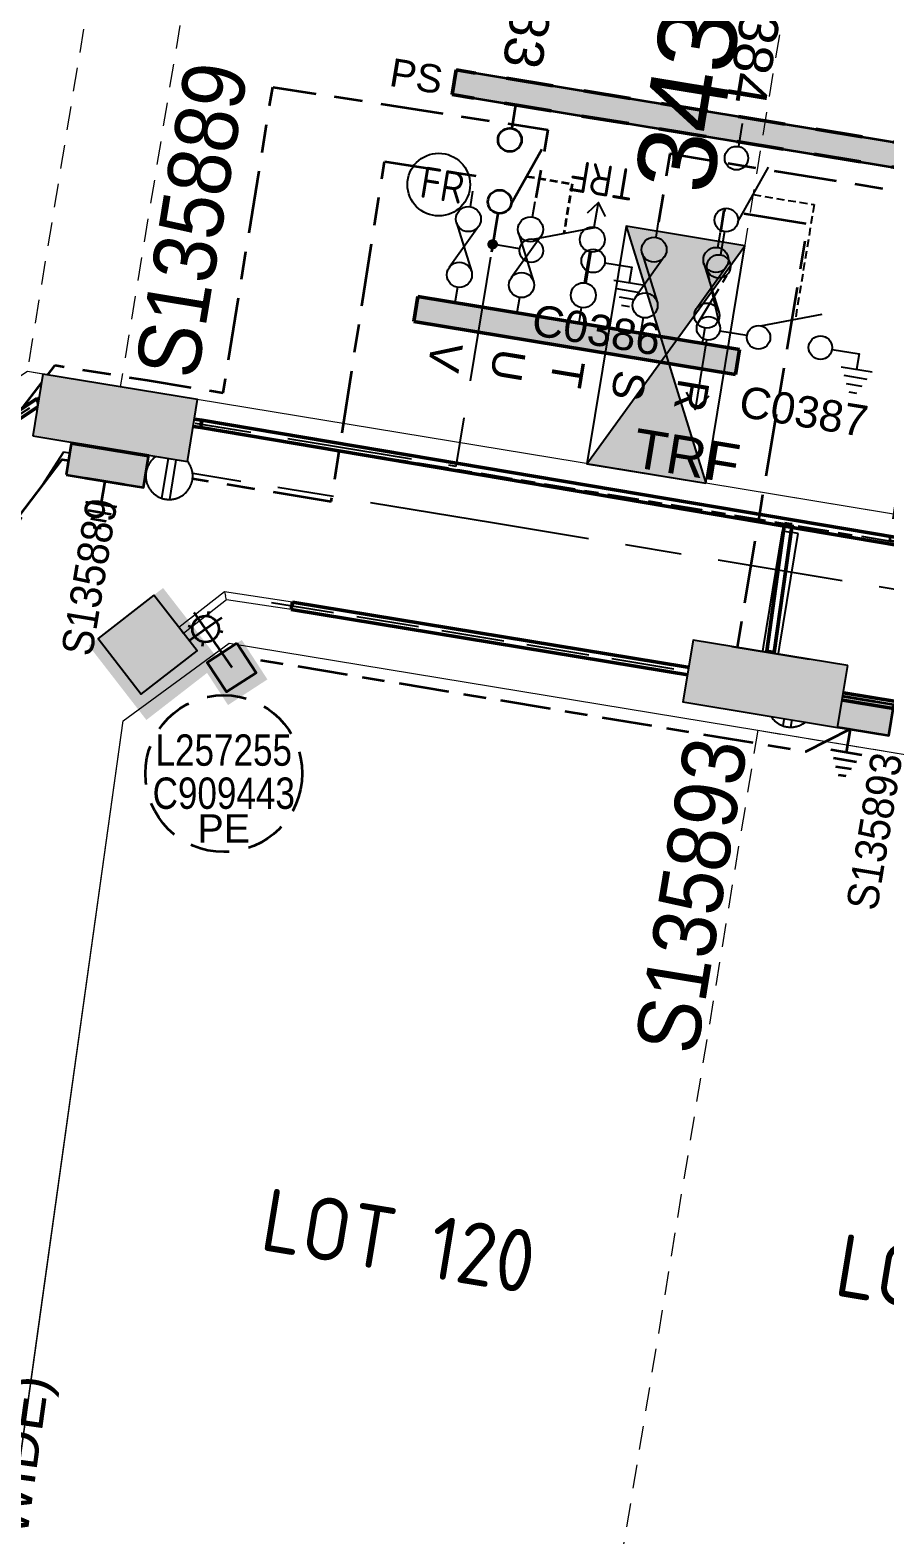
# Model space of a CAD drawing. Header units: metres. Extents: x 301573 to 308964, y 6278036 to 6284182.
# Drawn here: x 302810.9 to 302865.4, y 6282935.4 to 6283031.4 of the extents above; entities that cross this region are included whole.
import ezdxf
from ezdxf.enums import TextEntityAlignment as Align

# ---------------------------------------------------------------- set-up
doc = ezdxf.new("R2010")
doc.units = ezdxf.units.M
for name, pattern in [('Cable Exist UG', [8.2, 4, -1.2, 1.8, -1.2]), ('CENTERX2', [4, 2.5, -0.5, 0.5, -0.5]), ('Dash', [5, 3, -2]), ('DASHED', [0.75, 0.5, -0.25]), ('DOT', [6.35, 0, -6.35]), ('IE Trench LV', [5.5, 4, -1.5])]:
    doc.linetypes.add(name, pattern=pattern)
doc.layers.get('0').update_dxf_attribs({"color": 6})
for name, color, linetype, lineweight in [('_User Miscellaneous1', 11, 'Continuous', 13), ('_User_HV_Exist', 1, 'Continuous', 35), ('_User_LV_Exist', 5, 'Continuous', 35), ('_User_SL_Exist', 4, 'Continuous', 35), ('Cadastre Developer_SP_NEW', 70, 'Continuous', 15), ('Cadastre Roads_SP_NEW', 42, 'Continuous', 15)]:
    doc.layers.add(name, color=color, linetype=linetype, lineweight=lineweight)
doc.layers.add('_User Miscellaneous2', color=31, linetype='Continuous', lineweight=13, transparency=0.3)
for name, color, linetype in [('Duct_SP_NEW', 2, 'Continuous'), ('Equip_HV_NEW', 2, 'Continuous'), ('Equip_LV_NEW', 2, 'Continuous'), ('Equip_SP_SL_EXT', 7, 'Continuous'), ('Mains_HV_New_U72', 2, 'Cable x'), ('Sub_LV_EXT', 7, 'Continuous'), ('Sub_SP_EXT', 7, 'Continuous'), ('SupportsUG_SP_LV_EXT', 7, 'Continuous'), ('SupportsUG_SP_LV_NEW', 2, 'Continuous'), ('SupportsUG_SP_LV_SL_NEW', 2, 'Continuous'), ('Trench_SP_NEW', 2, 'Continuous'), ('UG_Details_SP_MISC', 7, 'Continuous')]:
    doc.layers.add(name, color=color, linetype=linetype)
doc.layers.get('0').freeze()
doc.styles.add('ARIAL', font='arial.ttf', dxfattribs={"height": 2})
doc.styles.add('DevPlan', font='isocp.shx', dxfattribs={"height": 2})
doc.styles.add('iecARIAL', font='arial.ttf', dxfattribs={"height": 2})
doc.styles.add('iecISOCP', font='isocp.shx')
doc.styles.add('ieISOCP', font='arial.ttf', dxfattribs={"height": 1.5})
doc.styles.add('IESYMBOL1', font='isocp.shx')
doc.styles.add('SL_LABEL', font='arial.ttf', dxfattribs={"height": 2})
doc.styles.get("Standard").update_dxf_attribs({"font": 'arial.ttf'})
doc.styles.add('SWG_LABEL', font='arial.ttf')
doc.styles.add('SWITCH_LABEL', font='arial.ttf', dxfattribs={"height": 2})
doc.linetypes.add('Cable New UG', pattern='A,7,-0.25,["x",Standard,S=2,R=0,X=0.2,Y=-0.8],-2.1', length=9.35)
doc.linetypes.add('Cable x', pattern='A,5,-0.25,["x",Standard,S=2,R=0,X=0,Y=-0.8],-1.5', length=6.75)

# ---------------------------------------------------------------- blocks, each defined once
blk = doc.blocks.new('*U329')
for p, q in [((-1.6, 0), (-1.6, 51.525)), ((-1.6, 51.525), (-0.8, 51.525)), ((0, 51.525), (-0.8, 51.525)), ((0, 0), (0, 51.525)), ((-1.6, 0), (-0.8, 0)), ((0, 0), (-0.8, 0))]:
    blk.add_line(p, q)
at = {"style": 'ARIAL'}
blk.add_attdef('SWG_TYPE', text='', height=1.8, rotation=90, dxfattribs=at).set_placement((-0.8, 52.27), align=Align.MIDDLE_LEFT)
blk.add_attdef('SUB_TYPE', text='', height=1.8, rotation=90, dxfattribs=at).set_placement((-0.8, -0.757), align=Align.MIDDLE_RIGHT)
blk = doc.blocks.new('SWG_SIE_TRF_NOES_NEW')
at = {"linetype": 'Continuous'}
blk.add_line((6.25, 0.75), (2.491, 2.118), dxfattribs=at)
at = {"linetype": 'CENTERX2'}
for p, q in [((0, 0), (1.5, 0)), ((7, 0), (8.5, 0))]:
    blk.add_line(p, q, dxfattribs=at)
blk.add_line((14, 0), (18.5, 0))
at = {"linetype": 'DASHED'}
blk.add_lwpolyline([(4.371, 1.434), (4.371, 5.371), (11.75, 5.371)], dxfattribs=at)
blk.add_lwpolyline([(17.5, -0.75), (18.5, 0), (17.5, 0.75)])
for centre in [(2.25, 0), (6.25, 0)]:
    blk.add_circle(centre, 0.75)
at = {"flags": 1}
blk.add_attdef('Z', (0, 0), '', height=0.2, dxfattribs=at)
at = {"style": 'SWITCH_LABEL', "flags": 9}
blk.add_attdef('STREET_CODE', text='', height=0.2, dxfattribs=at).set_placement((0, -0.2), align=Align.MIDDLE_LEFT)
at = {"flags": 9}
for tag, p in [('ORIENTATION', (0, -0.4)), ('SUBURB', (0, -1)), ('USAGE', (0, -0.8)), ('PARENT', (0, -0.6)), ('STREETNAME', (0, -1.2)), ('LOCATION', (0, -1.4)), ('NOTES', (0, -1.6))]:
    blk.add_attdef(tag, text='', height=0.2, dxfattribs=at).set_placement(p, align=Align.MIDDLE_LEFT)
blk = doc.blocks.new('SWG_FUSE_NEW')
at = {"linetype": 'CENTERX2'}
for p, q in [((1.031, 0.695), (4.469, -0.695)), ((1.031, -0.695), (4.469, 0.695))]:
    blk.add_line(p, q, dxfattribs=at)
for centre in [(0.75, 0), (4.75, 0)]:
    blk.add_circle(centre, 0.75)
blk = doc.blocks.new('SWG_SIE_TRF_NEW')
at = {"linetype": 'CENTERX2'}
blk.add_blockref('SWG_SIE_TRF_NOES_NEW', (0, 0), dxfattribs=at)
at = {"linetype": 'CENTERX2', "rotation": 180}
blk.add_blockref('SWG_FUSE_NEW', (14, 0), dxfattribs=at)
blk.add_text('TRF', height=2.5, rotation=89.98256).set_placement((21.515, -0.055), align=Align.MIDDLE_CENTER)
blk = doc.blocks.new('SWG_SIE_SU_NEW')
at = {"linetype": 'CENTERX2'}
h = blk.add_hatch(color=256, dxfattribs=at)
h.dxf.hatch_style = 1
edge = h.paths.add_edge_path()
edge.add_arc((9, 0), 0.25, 0, 360)
at = {"linetype": 'Continuous'}
blk.add_line((6.25, 0.75), (2.491, 2.118), dxfattribs=at)
at = {"linetype": 'CENTERX2'}
for p, q in [((0, 0), (1.5, 0)), ((7, 0), (10, 0))]:
    blk.add_line(p, q, dxfattribs=at)
at = {"linetype": 'DASHED'}
blk.add_lwpolyline([(4.371, 1.434), (4.371, 4.371), (7.566, 4.371)], dxfattribs=at)
for centre in [(2.25, 0), (6.25, 0)]:
    blk.add_circle(centre, 0.75)
at = {"linetype": 'CENTERX2'}
blk.add_circle((9, 0), 0.25, dxfattribs=at)
at = {"flags": 8}
blk.add_attdef('ASSET_NUM', text='', height=2, rotation=180, dxfattribs=at).set_placement((-3, 0.012), align=Align.MIDDLE_LEFT)
at = {"flags": 1}
blk.add_attdef('Z', (0, 0), '', height=0.2, dxfattribs=at)
at = {"style": 'SWITCH_LABEL', "flags": 9}
blk.add_attdef('STREET_CODE', text='', height=0.2, dxfattribs=at).set_placement((0, 0), align=Align.MIDDLE_LEFT)
at = {"flags": 9}
for tag, p in [('ORIENTATION', (0, -0.2)), ('SUBURB', (0, -0.8)), ('STREETNAME', (0, -1)), ('USAGE', (0, -0.6)), ('PARENT', (0, -0.4)), ('OPERATED_BY', (-0.014, -1.808)), ('OWNED_BY', (-0.008, -1.586)), ('MAINTAINED_BY', (-0.016, -2.015)), ('LOCATION', (0, -1.2)), ('NOTES', (0, -1.4))]:
    blk.add_attdef(tag, text='', height=0.2, dxfattribs=at).set_placement(p, align=Align.MIDDLE_LEFT)
blk = doc.blocks.new('SWG_SIE_ES_NEW')
for p, q in [((2.5, 0.75), (6.259, 2.118)), ((8, -1), (10, -1)), ((8.25, -1.5), (9.75, -1.5)), ((8.5, -2), (9.5, -2)), ((8.75, -2.5), (9.25, -2.5))]:
    blk.add_line(p, q)
blk.add_lwpolyline([(1.75, 0), (0, 0)])
at = {"flags": 128}
blk.add_lwpolyline([(7.25, 0), (9, 0), (9, -1)], dxfattribs=at)
for centre in [(2.5, 0), (6.5, 0)]:
    blk.add_circle(centre, 0.75)
at = {"flags": 1}
blk.add_attdef('Z', (0.121, -0.013), '', height=0.2, dxfattribs=at)
at = {"style": 'SWITCH_LABEL', "flags": 9}
blk.add_attdef('STREET_CODE', text='', height=0.2, dxfattribs=at).set_placement((0.121, -0.213), align=Align.MIDDLE_LEFT)
at = {"flags": 9}
for tag, p in [('SUBURB', (0.121, -1.013)), ('ORIENTATION', (0.121, -0.413)), ('USAGE', (0.121, -0.813)), ('PARENT', (0.121, -0.613)), ('OWNED_BY', (0.11, -1.824)), ('STREETNAME', (0.121, -1.213)), ('LOCATION', (0.121, -1.413)), ('NOTES', (0.121, -1.613)), ('OPERATED_BY', (0.103, -2.047)), ('MAINTAINED_BY', (0.102, -2.253))]:
    blk.add_attdef(tag, text='', height=0.2, dxfattribs=at).set_placement(p, align=Align.MIDDLE_LEFT)
at = {"style": 'ARIAL', "width": 0.9, "flags": 8}
blk.add_attdef('ASSET_NUM', text='', height=2, dxfattribs=at).set_placement((5.75, -4), align=Align.MIDDLE_CENTER)
blk = doc.blocks.new('FAULT_INDIC_SE')
blk.add_circle((0, 0), 2)
at = {"insert": (-1.152, 1.002), "char_height": 2, "width": 2.70423, "attachment_point": 1, "style": 'iecISOCP'}
blk.add_mtext('FR', dxfattribs=at)
blk = doc.blocks.new('TX_LINK_NEW')
h = blk.add_hatch(color=256)
edge = h.paths.add_edge_path()
edge.add_line((2.598, 0.05), (4.601, 0.05))
edge.add_arc((5.4, 0.011), 0.8, 177.23529, 184.40267)
edge.add_line((4.602, -0.05), (2.598, -0.05))
edge.add_arc((1.8, 0), 0.8, 356.41668, 363.58332)
blk.add_line((7.2, 0.013), (7.798, 0.013))
for points in [[(1, 0), (0, 0)], [(2.598, 0.05), (4.601, 0.05)], [(6.2, 0.013), (7.2, 0.013)], [(6.998, -0.587), (7.798, 0.013), (6.998, 0.613)], [(2.598, -0.05), (4.602, -0.05)]]:
    blk.add_lwpolyline(points)
for centre in [(1.8, 0), (5.4, 0.011)]:
    blk.add_circle(centre, 0.8)
for centre, start, end in [((1.8, 0), 356.41668, 3.58332), ((5.4, 0.011), 177.23529, 184.40267)]:
    blk.add_arc(centre, 0.8, start, end)
at = {"style": 'IESYMBOL1'}
blk.add_text('TRF', height=2, rotation=90, dxfattribs=at).set_placement((9.238, 0.013), align=Align.MIDDLE_CENTER)
at = {"flags": 1}
blk.add_attdef('Z', (0, 0), '', height=0.2, dxfattribs=at)
at = {"layer": 'Sub_LV_EXT', "flags": 1}
for tag, p in [('USAGE', (2.14, -1.142)), ('ORIENTATION', (2.14, -1.527)), ('NOTES', (2.14, -3.066))]:
    blk.add_attdef(tag, p, '', height=0.2, dxfattribs=at)
blk = doc.blocks.new('LV_UG_DFUSE_CLOSED_NEW')
for points in [[(1, 0), (0, 0)], [(5.04, 0.726), (2.156, -0.717)], [(5.049, -0.707), (2.156, 0.717)], [(6.2, 0.013), (7.2, 0.013)]]:
    blk.add_lwpolyline(points)
for centre in [(1.8, 0), (5.4, 0.011)]:
    blk.add_circle(centre, 0.8)
for tag, flags, p in [('ACTUAL_STATUS', 9, (1.5, 0)), ('OPERATED_BY', 9, (1.5, -0.6)), ('OWNED_BY', 9, (1.5, -1)), ('CONSTRUCTED_VOLTAGE', 9, (1.5, -0.2)), ('NO_PHASES', 9, (1.5, -0.4)), ('MAINTAINED_BY', 9, (1.5, -0.8)), ('OPERATING_VOLTAGE', 9, (1.5, -1.2)), ('ORIENTATION', 9, (1.5, -1.4)), ('STATE', 9, (1.5, -1.6)), ('SWITCH_TYPE', 9, (1.5, -1.8)), ('USAGE', 9, (1.5, -2)), ('Z', 1, (1.5, -2.4)), ('NOTES', 9, (1.5, -2.2))]:
    blk.add_attdef(tag, text='', height=0.2, dxfattribs=dict(flags=flags)).set_placement(p, align=Align.MIDDLE_LEFT)
blk = doc.blocks.new('LV_UG_LINKS_CLOSED_NEW')
at = {"layer": 'Equip_LV_NEW'}
for tag, flags, p in [('OPERATING_VOLTAGE', 9, (3, -2.6)), ('ORIENTATION', 9, (3, -2.8)), ('CONSTRUCTED_VOLTAGE', 9, (3, -2.2)), ('NO_PHASES', 9, (3, -2.4)), ('STATE', 9, (3, -3)), ('SWITCH_TYPE', 9, (3, -3.2)), ('OWNED_BY', 9, (3, -3.8)), ('USAGE', 9, (3, -3.4)), ('NOTES', 9, (3, -3.6)), ('TYPE', 9, (3, -4.6)), ('Z', 1, (3, -4.8)), ('OPERATED_BY', 9, (3, -4)), ('MAINTAINED_BY', 9, (3, -4.2)), ('NUMBER_OF_PHASES', 9, (3, -4.4))]:
    blk.add_attdef(tag, text='', height=0.2, dxfattribs=dict(at, flags=flags)).set_placement(p, align=Align.MIDDLE_LEFT)
blk.add_wipeout([(4, 1.5), (3.963, 1.5), (3.926, 1.498), (3.89, 1.496), (3.853, 1.493), (3.816, 1.489), (3.78, 1.484), (3.744, 1.478), (3.707, 1.471), (3.671, 1.464), (3.636, 1.455), (3.6, 1.446), (3.565, 1.435), (3.529, 1.424), (3.495, 1.412), (3.46, 1.399), (3.426, 1.386), (3.392, 1.371), (3.359, 1.356), (3.326, 1.34), (3.293, 1.323), (3.261, 1.305), (3.229, 1.287), (3.198, 1.267), (3.167, 1.247), (3.136, 1.226), (3.106, 1.205), (3.077, 1.183), (3.048, 1.16), (3.02, 1.136), (2.993, 1.111), (2.966, 1.086), (2.939, 1.061), (2.914, 1.034), (2.889, 1.007), (2.864, 0.98), (2.84, 0.952), (2.817, 0.923), (2.795, 0.894), (2.774, 0.864), (2.753, 0.833), (2.733, 0.802), (2.713, 0.771), (2.695, 0.739), (2.677, 0.707), (2.66, 0.674), (2.644, 0.641), (2.629, 0.608), (2.614, 0.574), (2.601, 0.54), (2.588, 0.505), (2.576, 0.471), (2.565, 0.435), (2.554, 0.4), (2.545, 0.364), (2.536, 0.329), (2.529, 0.293), (2.522, 0.256), (2.516, 0.22), (2.511, 0.184), (2.507, 0.147), (2.504, 0.11), (2.502, 0.074), (2.5, 0.037), (2.5, 0), (2.5, -0.037), (2.502, -0.074), (2.504, -0.11), (2.507, -0.147), (2.511, -0.184), (2.516, -0.22), (2.522, -0.256), (2.529, -0.293), (2.536, -0.329), (2.545, -0.364), (2.554, -0.4), (2.565, -0.435), (2.576, -0.471), (2.588, -0.505), (2.601, -0.54), (2.614, -0.574), (2.629, -0.608), (2.644, -0.641), (2.66, -0.674), (2.677, -0.707), (2.695, -0.739), (2.713, -0.771), (2.733, -0.802), (2.753, -0.833), (2.774, -0.864), (2.795, -0.894), (2.817, -0.923), (2.84, -0.952), (2.864, -0.98), (2.889, -1.007), (2.914, -1.034), (2.939, -1.061), (2.966, -1.086), (2.993, -1.111), (3.02, -1.136), (3.048, -1.16), (3.077, -1.183), (3.106, -1.205), (3.136, -1.226), (3.167, -1.247), (3.198, -1.267), (3.229, -1.287), (3.261, -1.305), (3.293, -1.323), (3.326, -1.34), (3.359, -1.356), (3.392, -1.371), (3.426, -1.386), (3.46, -1.399), (3.495, -1.412), (3.529, -1.424), (3.565, -1.435), (3.6, -1.446), (3.636, -1.455), (3.671, -1.464), (3.707, -1.471), (3.744, -1.478), (3.78, -1.484), (3.816, -1.489), (3.853, -1.493), (3.89, -1.496), (3.926, -1.498), (3.963, -1.5), (4, -1.5), (4.037, -1.5), (4.074, -1.498), (4.11, -1.496), (4.147, -1.493), (4.184, -1.489), (4.22, -1.484), (4.256, -1.478), (4.293, -1.471), (4.329, -1.464), (4.364, -1.455), (4.4, -1.446), (4.435, -1.435), (4.471, -1.424), (4.505, -1.412), (4.54, -1.399), (4.574, -1.386), (4.608, -1.371), (4.641, -1.356), (4.674, -1.34), (4.707, -1.323), (4.739, -1.305), (4.771, -1.287), (4.802, -1.267), (4.833, -1.247), (4.864, -1.226), (4.894, -1.205), (4.923, -1.183), (4.952, -1.16), (4.98, -1.136), (5.007, -1.111), (5.034, -1.086), (5.061, -1.061), (5.086, -1.034), (5.111, -1.007), (5.136, -0.98), (5.16, -0.952), (5.183, -0.923), (5.205, -0.894), (5.226, -0.864), (5.247, -0.833), (5.267, -0.802), (5.287, -0.771), (5.305, -0.739), (5.323, -0.707), (5.34, -0.674), (5.356, -0.641), (5.371, -0.608), (5.386, -0.574), (5.399, -0.54), (5.412, -0.505), (5.424, -0.471), (5.435, -0.435), (5.446, -0.4), (5.455, -0.364), (5.464, -0.329), (5.471, -0.293), (5.478, -0.256), (5.484, -0.22), (5.489, -0.184), (5.493, -0.147), (5.496, -0.11), (5.498, -0.074), (5.5, -0.037), (5.5, 0), (5.5, 0.037), (5.498, 0.074), (5.496, 0.11), (5.493, 0.147), (5.489, 0.184), (5.484, 0.22), (5.478, 0.256), (5.471, 0.293), (5.464, 0.329), (5.455, 0.364), (5.446, 0.4), (5.435, 0.435), (5.424, 0.471), (5.412, 0.505), (5.399, 0.54), (5.386, 0.574), (5.371, 0.608), (5.356, 0.641), (5.34, 0.674), (5.323, 0.707), (5.305, 0.739), (5.287, 0.771), (5.267, 0.802), (5.247, 0.833), (5.226, 0.864), (5.205, 0.894), (5.183, 0.923), (5.16, 0.952), (5.136, 0.98), (5.111, 1.007), (5.086, 1.034), (5.061, 1.061), (5.034, 1.086), (5.007, 1.111), (4.98, 1.136), (4.952, 1.16), (4.923, 1.183), (4.894, 1.205), (4.864, 1.226), (4.833, 1.247), (4.802, 1.267), (4.771, 1.287), (4.739, 1.305), (4.707, 1.323), (4.674, 1.34), (4.641, 1.356), (4.608, 1.371), (4.574, 1.386), (4.54, 1.399), (4.505, 1.412), (4.471, 1.424), (4.435, 1.435), (4.4, 1.446), (4.364, 1.455), (4.329, 1.464), (4.293, 1.471), (4.256, 1.478), (4.22, 1.484), (4.184, 1.489), (4.147, 1.493), (4.11, 1.496), (4.074, 1.498), (4.037, 1.5)]).dxf.layer = 'Equip_LV_NEW'
for p, q in [((3.75, 1.479), (3.75, -1.479)), ((4.25, 1.479), (4.25, -1.479))]:
    blk.add_line(p, q, dxfattribs=at)
at = {"layer": 'Equip_LV_NEW', "flags": 128}
blk.add_lwpolyline([(4, 1.5), (3.963, 1.5), (3.926, 1.498), (3.89, 1.496), (3.853, 1.493), (3.816, 1.489), (3.78, 1.484), (3.744, 1.478), (3.707, 1.471), (3.671, 1.464), (3.636, 1.455), (3.6, 1.446), (3.565, 1.435), (3.529, 1.424), (3.495, 1.412), (3.46, 1.399), (3.426, 1.386), (3.392, 1.371), (3.359, 1.356), (3.326, 1.34), (3.293, 1.323), (3.261, 1.305), (3.229, 1.287), (3.198, 1.267), (3.167, 1.247), (3.136, 1.226), (3.106, 1.205), (3.077, 1.183), (3.048, 1.16), (3.02, 1.136), (2.993, 1.111), (2.966, 1.086), (2.939, 1.061), (2.914, 1.034), (2.889, 1.007), (2.864, 0.98), (2.84, 0.952), (2.817, 0.923), (2.795, 0.894), (2.774, 0.864), (2.753, 0.833), (2.733, 0.802), (2.713, 0.771), (2.695, 0.739), (2.677, 0.707), (2.66, 0.674), (2.644, 0.641), (2.629, 0.608), (2.614, 0.574), (2.601, 0.54), (2.588, 0.505), (2.576, 0.471), (2.565, 0.435), (2.554, 0.4), (2.545, 0.364), (2.536, 0.329), (2.529, 0.293), (2.522, 0.256), (2.516, 0.22), (2.511, 0.184), (2.507, 0.147), (2.504, 0.11), (2.502, 0.074), (2.5, 0.037), (2.5, 0), (2.5, -0.037), (2.502, -0.074), (2.504, -0.11), (2.507, -0.147), (2.511, -0.184), (2.516, -0.22), (2.522, -0.256), (2.529, -0.293), (2.536, -0.329), (2.545, -0.364), (2.554, -0.4), (2.565, -0.435), (2.576, -0.471), (2.588, -0.505), (2.601, -0.54), (2.614, -0.574), (2.629, -0.608), (2.644, -0.641), (2.66, -0.674), (2.677, -0.707), (2.695, -0.739), (2.713, -0.771), (2.733, -0.802), (2.753, -0.833), (2.774, -0.864), (2.795, -0.894), (2.817, -0.923), (2.84, -0.952), (2.864, -0.98), (2.889, -1.007), (2.914, -1.034), (2.939, -1.061), (2.966, -1.086), (2.993, -1.111), (3.02, -1.136), (3.048, -1.16), (3.077, -1.183), (3.106, -1.205), (3.136, -1.226), (3.167, -1.247), (3.198, -1.267), (3.229, -1.287), (3.261, -1.305), (3.293, -1.323), (3.326, -1.34), (3.359, -1.356), (3.392, -1.371), (3.426, -1.386), (3.46, -1.399), (3.495, -1.412), (3.529, -1.424), (3.565, -1.435), (3.6, -1.446), (3.636, -1.455), (3.671, -1.464), (3.707, -1.471), (3.744, -1.478), (3.78, -1.484), (3.816, -1.489), (3.853, -1.493), (3.89, -1.496), (3.926, -1.498), (3.963, -1.5), (4, -1.5), (4.037, -1.5), (4.074, -1.498), (4.11, -1.496), (4.147, -1.493), (4.184, -1.489), (4.22, -1.484), (4.256, -1.478), (4.293, -1.471), (4.329, -1.464), (4.364, -1.455), (4.4, -1.446), (4.435, -1.435), (4.471, -1.424), (4.505, -1.412), (4.54, -1.399), (4.574, -1.386), (4.608, -1.371), (4.641, -1.356), (4.674, -1.34), (4.707, -1.323), (4.739, -1.305), (4.771, -1.287), (4.802, -1.267), (4.833, -1.247), (4.864, -1.226), (4.894, -1.205), (4.923, -1.183), (4.952, -1.16), (4.98, -1.136), (5.007, -1.111), (5.034, -1.086), (5.061, -1.061), (5.086, -1.034), (5.111, -1.007), (5.136, -0.98), (5.16, -0.952), (5.183, -0.923), (5.205, -0.894), (5.226, -0.864), (5.247, -0.833), (5.267, -0.802), (5.287, -0.771), (5.305, -0.739), (5.323, -0.707), (5.34, -0.674), (5.356, -0.641), (5.371, -0.608), (5.386, -0.574), (5.399, -0.54), (5.412, -0.505), (5.424, -0.471), (5.435, -0.435), (5.446, -0.4), (5.455, -0.364), (5.464, -0.329), (5.471, -0.293), (5.478, -0.256), (5.484, -0.22), (5.489, -0.184), (5.493, -0.147), (5.496, -0.11), (5.498, -0.074), (5.5, -0.037), (5.5, 0), (5.5, 0.037), (5.498, 0.074), (5.496, 0.11), (5.493, 0.147), (5.489, 0.184), (5.484, 0.22), (5.478, 0.256), (5.471, 0.293), (5.464, 0.329), (5.455, 0.364), (5.446, 0.4), (5.435, 0.435), (5.424, 0.471), (5.412, 0.505), (5.399, 0.54), (5.386, 0.574), (5.371, 0.608), (5.356, 0.641), (5.34, 0.674), (5.323, 0.707), (5.305, 0.739), (5.287, 0.771), (5.267, 0.802), (5.247, 0.833), (5.226, 0.864), (5.205, 0.894), (5.183, 0.923), (5.16, 0.952), (5.136, 0.98), (5.111, 1.007), (5.086, 1.034), (5.061, 1.061), (5.034, 1.086), (5.007, 1.111), (4.98, 1.136), (4.952, 1.16), (4.923, 1.183), (4.894, 1.205), (4.864, 1.226), (4.833, 1.247), (4.802, 1.267), (4.771, 1.287), (4.739, 1.305), (4.707, 1.323), (4.674, 1.34), (4.641, 1.356), (4.608, 1.371), (4.574, 1.386), (4.54, 1.399), (4.505, 1.412), (4.471, 1.424), (4.435, 1.435), (4.4, 1.446), (4.364, 1.455), (4.329, 1.464), (4.293, 1.471), (4.256, 1.478), (4.22, 1.484), (4.184, 1.489), (4.147, 1.493), (4.11, 1.496), (4.074, 1.498), (4.037, 1.5)], close=True, dxfattribs=at)
at = {"layer": 'Equip_LV_NEW', "flags": 9}
blk.add_attdef('ACTUAL_STATUS', text='', height=0.2, dxfattribs=at).set_placement((3, -2), align=Align.MIDDLE_LEFT)
blk = doc.blocks.new('*U328')
at = {"layer": '_User_LV_Exist'}
for p, q in [((2.5, 1), (2.5, -1)), ((3, 0.75), (3, -0.75)), ((3.5, 0.5), (3.5, -0.5)), ((4, 0.25), (4, -0.25))]:
    blk.add_line(p, q, dxfattribs=at)
at = {"width": 0.9}
blk.add_attdef('ASSET_NUM', text='', height=2, dxfattribs=at).set_placement((4, 2), align=Align.MIDDLE_LEFT)
for tag, p, flags in [('SUBURB', (-2, 0), 1), ('STREETNAME', (-1.8, 0), 9), ('PARENT', (-1.6, 0), 9), ('NOTES', (-1.4, 0), 9), ('LOCATION', (-1.2, 0), 9), ('LEGEND', (-1, 0), 9), ('USAGE', (-0.8, 0), 9), ('SUPPORT_TYPE', (-0.6, 0), 9), ('STATE', (-0.4, 0), 9), ('OWNED_BY', (-0.2, 0), 9)]:
    blk.add_attdef(tag, p, '', height=0.2, rotation=270, dxfattribs=dict(flags=flags))
blk.add_wipeout([(1, 2.5), (1, -2.5), (-1, -2.5), (-1, 2.5)])
at = {"layer": 'SupportsUG_SP_LV_EXT'}
h = blk.add_hatch(color=256, dxfattribs=at)
h.dxf.hatch_style = 1
h.paths.add_polyline_path([(-1, 2.5), (-1, -1.25), (-1, 1.25), (-1, -2.5), (1, -2.5), (1, 2.5)])
blk.add_lwpolyline([(-1, 2.5), (-1, -1.25), (-1, 1.25), (-1, -2.5), (1, -2.5), (1, 2.5)], close=True)
at = {"layer": '_User_LV_Exist'}
blk.add_line((1, 0), (2.5, 0), dxfattribs=at)
at = {"layer": 'Equip_LV_NEW', "ltscale": 10, "rotation": 270}
blk.add_blockref('LV_UG_LINKS_CLOSED_NEW', (0, 0), dxfattribs=at)
blk = doc.blocks.new('*U317')
at = {"linetype": 'DASHED', "ltscale": 5}
blk.add_circle((0, 0), 5, dxfattribs=at)
at = {"insert": (0, -2.6), "char_height": 1.8, "attachment_point": 2}
blk.add_mtext('PE', dxfattribs=at)
at = {"width": 0.8}
blk.add_attdef('SNUMBER', text='', height=1.8, dxfattribs=at).set_placement((0, 0.5), align=Align.CENTER)
at = {"flags": 1}
blk.add_attdef('Z', (0, 0), '', height=0.2, dxfattribs=at)
at = {"width": 0.8}
blk.add_attdef('CNUMBER', text='', height=1.8, dxfattribs=at).set_placement((0, -0.25), align=Align.TOP_CENTER)
blk = doc.blocks.new('*U315')
for points in [[(0, 0), (-1.215, 4.118), (2.565, 3.443)], [(0, 0), (-2.565, -3.443), (1.215, -4.118)]]:
    blk.add_hatch(color=256).paths.add_polyline_path(points)
for p, q in [((-1.215, 4.118), (1.215, -4.118)), ((-2.565, -3.443), (2.565, 3.443))]:
    blk.add_line(p, q)
blk.add_lwpolyline([(1.215, -4.118), (2.565, 3.443), (-1.215, 4.118), (-2.565, -3.443)], close=True)
for tag, height, flags, p in [('ASSET_NUM', 2.5, 8, (2, 2)), ('STREET_CODE', 0.2, 9, (1.5, 0)), ('CONSTRUCTED_VOLTAGE', 0.2, 9, (1.5, -0.2)), ('NO_PHASES', 0.2, 9, (1.5, -0.4)), ('OPERATING_VOLTAGE', 0.2, 9, (1.5, -0.6)), ('ORIENTATION', 0.2, 9, (1.5, -0.8)), ('OWNED_BY', 0.2, 9, (1.5, -1)), ('OPERATED_BY', 0.2, 9, (1.5, -1.2)), ('MAINTAINED_BY', 0.2, 9, (1.5, -1.4)), ('SECONDARY_VOLTAGE', 0.2, 9, (1.5, -1.6)), ('STATE', 0.2, 9, (1.5, -1.8)), ('PARENT', 0.2, 9, (1.5, -2)), ('SUBSTATION_TYPE', 0.2, 9, (1.5, -2.2)), ('USAGE', 0.2, 9, (1.5, -2.4)), ('LEGEND', 0.2, 9, (1.5, -2.6)), ('LOCATION', 0.2, 9, (1.5, -2.8)), ('STREETNAME', 0.2, 9, (1.5, -3)), ('SUBURB', 0.2, 9, (1.5, -3.2)), ('NOTES', 0.2, 9, (1.5, -3.4)), ('Z', 0.2, 1, (1.5, -3.6))]:
    blk.add_attdef(tag, text='', height=height, dxfattribs=dict(flags=flags)).set_placement(p, align=Align.MIDDLE_LEFT)
blk = doc.blocks.new('*U313')
at = {"layer": '_User_LV_Exist'}
for p, q in [((-2.5, 1), (-2.5, -1)), ((-4, 0.25), (-4, -0.25)), ((-3.5, 0.5), (-3.5, -0.5)), ((-3, 0.75), (-3, -0.75))]:
    blk.add_line(p, q, dxfattribs=at)
at = {"width": 0.9}
blk.add_attdef('ASSET_NUM', text='', height=2, dxfattribs=at).set_placement((4, 2), align=Align.MIDDLE_LEFT)
for tag, p, flags in [('SUBURB', (-2, 0), 1), ('STREETNAME', (-1.8, 0), 9), ('PARENT', (-1.6, 0), 9), ('NOTES', (-1.4, 0), 9), ('LOCATION', (-1.2, 0), 9), ('LEGEND', (-1, 0), 9), ('USAGE', (-0.8, 0), 9), ('SUPPORT_TYPE', (-0.6, 0), 9), ('STATE', (-0.4, 0), 9), ('OWNED_BY', (-0.2, 0), 9)]:
    blk.add_attdef(tag, p, '', height=0.2, rotation=270, dxfattribs=dict(flags=flags))
blk.add_wipeout([(1, 2.5), (1, -2.5), (-1, -2.5), (-1, 2.5)])
at = {"layer": 'SupportsUG_SP_LV_EXT'}
h = blk.add_hatch(color=256, dxfattribs=at)
h.dxf.hatch_style = 1
h.paths.add_polyline_path([(-1, 2.5), (-1, -1.25), (-1, 1.25), (-1, -2.5), (1, -2.5), (1, 2.5)])
blk.add_lwpolyline([(-1, 2.5), (-1, -1.25), (-1, 1.25), (-1, -2.5), (1, -2.5), (1, 2.5)], close=True)
at = {"layer": '_User_LV_Exist'}
blk.add_line((-1, 0), (-2.5, 0), dxfattribs=at)
at = {"layer": 'Equip_LV_NEW', "ltscale": 10, "rotation": 270}
blk.add_blockref('LV_UG_LINKS_CLOSED_NEW', (0, 0), dxfattribs=at)
blk = doc.blocks.new('*U290')
at = {"flags": 9}
for tag, p in [('LRATECODE', (-7.4, 0)), ('LOUTREACHVOCAB', (-7.2, 0)), ('LOUTREACH', (-7, 0)), ('LANTNUMBER', (-6.6, 0)), ('LNEW', (-6.4, 0)), ('LMASTVOCAB', (-6.2, 0)), ('LMAST', (-6, 0)), ('LLAMPVOCAB', (-5.8, 0)), ('LLAMP', (-5.6, 0)), ('LEXIST', (-5.4, 0)), ('LCHARGE3PERCENT', (-5.2, 0)), ('LCHARGE3', (-5, 0)), ('LCHARGE2PERCENT', (-4.8, 0)), ('LCHARGE2', (-4.6, 0)), ('LCHARGE1PERCENT', (-4.4, 0)), ('LCHARGE1', (-4.2, 0)), ('LCATEGORY', (-4, 0)), ('LBRACKETVOCAB', (-3.8, 0)), ('LBRACKET', (-3.6, 0)), ('LKINGHEIGHT', (-3.4, 0)), ('CREPLACE', (-3.2, 0)), ('CREMOVE', (-3, 0)), ('CNUMBER', (-2.8, 0)), ('CNEW', (-2.6, 0)), ('CEXIST', (-2.4, 0)), ('USAGE', (-2.2, 0)), ('STATE', (-2, 0)), ('OWNED_BY', (-1.8, 0)), ('ORIENTATION', (-1.6, 0)), ('OPERATING_VOLTAGE', (-1.4, 0)), ('NO_PHASES', (-1.2, 0)), ('LANTERN_TYPE', (-1, 0)), ('LANTERN_PURPOSE', (-0.8, 0)), ('CONTROL_TYPE', (-0.6, 0)), ('CONSTRUCTED_VOLTAGE', (-0.4, 0))]:
    blk.add_attdef(tag, text='', height=0.001, rotation=270, dxfattribs=at).set_placement(p, align=Align.MIDDLE_LEFT)
at = {"style": 'SL_LABEL', "flags": 9}
blk.add_attdef('STREET_CODE', text='', height=0.001, rotation=270, dxfattribs=at).set_placement((0, 0), align=Align.MIDDLE_LEFT)
at = {"flags": 1}
blk.add_attdef('Z', (0, 0), '', height=0.001, rotation=270, dxfattribs=at)
at = {"width": 0.9}
blk.add_attdef('LNUMBER', text='', height=1, dxfattribs=at).set_placement((7, -1), align=Align.MIDDLE_LEFT)
at = {"flags": 9}
for tag, p in [('LREMOVE', (0, -7.6)), ('LREPLACE', (0, -7.8)), ('LTYPE', (0, -8)), ('LTYPEVOCAB', (0, -8.2)), ('LEGEND', (0, -8.4)), ('SUBURB', (0, -8.6)), ('STREETNAME', (0, -8.8)), ('LOCATION', (0, -9)), ('NOTES', (0, -9.2)), ('MAINTAINED_BY', (0, -9.86))]:
    blk.add_attdef(tag, text='', height=0.001, dxfattribs=at).set_placement(p, align=Align.MIDDLE_LEFT)
blk.add_attdef('OPERATED_BY', (0, -9.61), '', height=0.001, dxfattribs=at)
blk.add_wipeout([(-7.58, 8.39), (-6.61, 7.63), (-6.13, 6.49), (-6.89, 5.52), (-8.02, 5.04), (-8.99, 5.8), (-9.48, 6.93), (-8.72, 7.9)])
for p, q in [((-8.72, 7.9), (-8.49, 7.6)), ((-7.8, 6.71), (-7.58, 8.39)), ((-9.48, 6.93), (-7.8, 6.71)), ((-8.33, 2.75), (-7.8, 6.71)), ((-7.8, 6.71), (-6.13, 6.49)), ((-6.61, 7.63), (-6.91, 7.4)), ((-8.99, 5.8), (-8.7, 6.03)), ((-6.89, 5.52), (-7.12, 5.82))]:
    blk.add_line(p, q)
blk.add_circle((-7.8, 6.71), 1.12)
blk = doc.blocks.new('*U261')
at = {"layer": 'Equip_SP_SL_EXT'}
h = blk.add_hatch(color=256, dxfattribs=at)
h.dxf.hatch_style = 1
h.paths.add_polyline_path([(-1.125, 1.5), (-1.125, -1.5), (1.875, -1.5), (1.875, 1.5)])
blk.add_lwpolyline([(-1.125, 1.125), (-1.125, -1.125), (1.125, -1.125), (1.125, 1.125)], close=True)
at = {"width": 0.9, "flags": 8}
blk.add_attdef('ASSET_NUM', text='', height=1.5, dxfattribs=at).set_placement((-50.248, 89.013), align=Align.MIDDLE_LEFT)
at = {"flags": 1}
blk.add_attdef('Z', (-55.012, 86.153), '', height=0.15, rotation=270, dxfattribs=at)
at = {"flags": 9}
for tag, p in [('NOTES', (-54.748, 86.153)), ('SUBURB', (-54.598, 86.153)), ('STREETNAME', (-54.448, 86.153)), ('LOCATION', (-54.298, 86.153)), ('LEGEND', (-54.148, 86.153)), ('USAGE', (-53.998, 86.153)), ('STATE', (-53.848, 86.153)), ('OWNED_BY', (-53.698, 86.153)), ('COLUMN_TYPE', (-53.548, 86.153)), ('STREET_CODE', (-53.398, 86.153)), ('STRUCTURE_PLANT_NUMBER', (-53.225, 86.153))]:
    blk.add_attdef(tag, text='', height=0.15, rotation=270, dxfattribs=at).set_placement(p, align=Align.MIDDLE_LEFT)
blk = doc.blocks.new('*U278')
at = {"layer": 'Equip_SP_SL_EXT'}
h = blk.add_hatch(color=256, dxfattribs=at)
h.dxf.hatch_style = 1
h.paths.add_polyline_path([(-1.125, 1.5), (-1.125, -1.5), (1.875, -1.5), (1.875, 1.5)])
blk.add_lwpolyline([(-1.125, 1.125), (-1.125, -1.125), (1.125, -1.125), (1.125, 1.125)], close=True)
at = {"width": 0.9, "flags": 8}
blk.add_attdef('ASSET_NUM', text='', height=1.5, dxfattribs=at).set_placement((-50.753, 88.36), align=Align.MIDDLE_LEFT)
at = {"flags": 1}
blk.add_attdef('Z', (-55.517, 85.5), '', height=0.15, rotation=270, dxfattribs=at)
at = {"flags": 9}
for tag, p in [('NOTES', (-55.253, 85.5)), ('SUBURB', (-55.103, 85.5)), ('STREETNAME', (-54.953, 85.5)), ('LOCATION', (-54.803, 85.5)), ('LEGEND', (-54.653, 85.5)), ('USAGE', (-54.503, 85.5)), ('STATE', (-54.353, 85.5)), ('OWNED_BY', (-54.203, 85.5)), ('COLUMN_TYPE', (-54.053, 85.5)), ('STREET_CODE', (-53.903, 85.5)), ('STRUCTURE_PLANT_NUMBER', (-53.73, 85.5))]:
    blk.add_attdef(tag, text='', height=0.15, rotation=270, dxfattribs=at).set_placement(p, align=Align.MIDDLE_LEFT)
blk = doc.blocks.new('*U284')
at = {"width": 0.9}
blk.add_attdef('ASSET_NUM', text='', height=2, dxfattribs=at).set_placement((4, 2), align=Align.MIDDLE_LEFT)
for tag, p, flags in [('SUBURB', (-2, 0), 1), ('STREETNAME', (-1.8, 0), 9), ('PARENT', (-1.6, 0), 9), ('NOTES', (-1.4, 0), 9), ('LOCATION', (-1.2, 0), 9), ('LEGEND', (-1, 0), 9), ('USAGE', (-0.8, 0), 9), ('SUPPORT_TYPE', (-0.6, 0), 9), ('STATE', (-0.4, 0), 9), ('OWNED_BY', (-0.2, 0), 9)]:
    blk.add_attdef(tag, p, '', height=0.2, rotation=270, dxfattribs=dict(flags=flags))
blk.add_wipeout([(1, 2.5), (1, -2.5), (-1, -2.5), (-1, 2.5)])
at = {"layer": 'SupportsUG_SP_LV_EXT'}
h = blk.add_hatch(color=256, dxfattribs=at)
h.dxf.hatch_style = 1
h.paths.add_polyline_path([(-1, 2.5), (-1, -1.25), (-1, 1.25), (-1, -2.5), (1, -2.5), (1, 2.5)])
blk.add_lwpolyline([(-1, 2.5), (-1, -1.25), (-1, 1.25), (-1, -2.5), (1, -2.5), (1, 2.5)], close=True)

msp = doc.modelspace()

# ---------------------------------------------------------------- hatches: boundary and pattern name
at = {"layer": '_User_HV_Exist', "linetype": 'Dash', "lineweight": 50, "transparency": 33554559}
h = msp.add_hatch(color=256, dxfattribs=at)
h.dxf.hatch_style = 1
h.paths.add_polyline_path([(302838.03502, 6283028.81951), (302837.77496, 6283027.24079), (302888.61491, 6283018.86591), (302888.87497, 6283020.44463)])
at = {"layer": 'Equip_LV_NEW', "linetype": 'Dash', "lineweight": 50, "transparency": 33554559}
h = msp.add_hatch(color=256, dxfattribs=at)
h.dxf.hatch_style = 1
h.paths.add_polyline_path([(302835.59397, 6283014.35762), (302835.33391, 6283012.7789), (302855.85731, 6283009.39807), (302856.11737, 6283010.9768)])

# ---------------------------------------------------------------- linework, layer by layer
at = {"layer": '_User Miscellaneous1', "linetype": 'Continuous', "flags": 128}
for points in [[(302816.61358, 6283008.59931), (302810.69336, 6283009.57454), (302804.17475, 6283005.30717), (302797.20933, 6282955.51225)], [(302816.61358, 6283008.59931), (302816.61358, 6283008.59931), (302810.69336, 6283009.57454), (302804.17505, 6283005.30736), (302797.20933, 6282955.51225)]]:
    msp.add_lwpolyline(points, dxfattribs=at)
at = {"layer": '_User Miscellaneous2', "linetype": 'Dash', "ltscale": 0.5}
for p, q in [((302853.96025, 6283002.44718), (302864.65813, 6283067.38898)), ((302857.27513, 6282986.69896), (302846.88722, 6282923.63883)), ((302857.27513, 6282986.69896), (302894.91782, 6282980.49807))]:
    msp.add_line(p, q, dxfattribs=at)
at = {"layer": '_User Miscellaneous2', "linetype": 'Dash', "ltscale": 0.5, "flags": 128}
msp.add_lwpolyline([(302748.47333, 6283086.84308), (302827.32769, 6283073.63963), (302816.61358, 6283008.59931), (302810.69338, 6283009.57464), (302815.49241, 6283038.70794), (302743.15597, 6283048.83027)], close=True, dxfattribs=at)
at = {"layer": '_User_HV_Exist', "linetype": 'Dash', "lineweight": 50, "flags": 128}
msp.add_lwpolyline([(302838.03502, 6283028.81951), (302837.77496, 6283027.24079), (302888.61491, 6283018.86591), (302888.87497, 6283020.44463), (302838.03502, 6283028.81951)], dxfattribs=at)
at = {"layer": '_User_LV_Exist', "linetype": 'Cable Exist UG', "flags": 128}
for points in [[(302797.93282, 6282960.949), (302802.74042, 6282997.21209), (302812.45778, 6283009.97441), (302818.33458, 6283009.01627), (302823.16867, 6283008.22813), (302826.3372, 6283027.72581), (302843.89183, 6283024.99096), (302843.08597, 6283020.51918)], [(302818.27274, 6283003.25063), (302830.06975, 6283001.28781), (302833.46637, 6283022.96528), (302839.28951, 6283022.06387), (302839.11033, 6283021.07529)], [(302885.56087, 6282995.29293), (302865.70067, 6282998.76752), (302869.14564, 6283020.59279), (302851.66441, 6283023.45779), (302850.95419, 6283019.12425)], [(302857.90443, 6282988.67407), (302855.50951, 6282989.14622), (302860.48394, 6283018.97233), (302855.12205, 6283019.85109), (302854.89537, 6283018.47502)]]:
    msp.add_lwpolyline(points, dxfattribs=at)
at = {"layer": '_User_LV_Exist', "linetype": 'Cable New UG', "flags": 128}
msp.add_lwpolyline([(302833.09533, 6282855.7821), (302788.1209, 6282861.98737), (302806.5593, 6282995.62472), (302812.90827, 6283003.96314), (302813.31066, 6283003.89686)], dxfattribs=at)
at = {"layer": 'Cadastre Developer_SP_NEW'}
for p, q in [((302853.96025, 6283002.44718), (302816.61358, 6283008.59931)), ((302891.30692, 6282996.29505), (302853.96025, 6283002.44718)), ((302816.8002, 6282987.28733), (302823.55163, 6282992.25424)), ((302823.55163, 6282992.25424), (302857.27513, 6282986.69896)), ((302808.77502, 6282929.91707), (302816.8002, 6282987.28733))]:
    msp.add_line(p, q, dxfattribs=at)
at = {"layer": 'Cadastre Roads_SP_NEW', "linetype": 'Continuous', "flags": 128}
for points in [[(302966.00026, 6282983.9908), (302928.65359, 6282990.14292), (302891.30692, 6282996.29505), (302853.96025, 6283002.44718), (302816.61358, 6283008.59931), (302810.69336, 6283009.57454), (302804.17507, 6283005.30752), (302797.20933, 6282955.51225), (302791.99626, 6282918.2451), (302786.78318, 6282880.97794), (302781.5701, 6282843.71079), (302776.35841, 6282806.45354), (302771.15056, 6282769.22604), (302765.95443, 6282732.07769), (302760.77013, 6282695.01856), (302758.84498, 6282681.25379, -0.08056428), (302750.09938, 6282652.95795)], [(302763.53654, 6282646.2914, 0.064991), (302772.79858, 6282673.26631), (302808.77502, 6282929.91707), (302816.8002, 6282987.28733), (302823.55163, 6282992.25424), (302857.27513, 6282986.69896), (302894.91782, 6282980.49807), (302932.5605, 6282974.29718), (302970.20318, 6282968.09629)]]:
    msp.add_lwpolyline(points, format="xyb", dxfattribs=at)
at = {"layer": 'Duct_SP_NEW'}
for p, q in [((302857.43194, 6282990.72704), (302858.86229, 6282999.41001)), ((302858.41864, 6282990.5645), (302859.84899, 6282999.24747)), ((302858.86229, 6282999.41001), (302859.35564, 6282999.32874)), ((302859.84899, 6282999.24747), (302859.35564, 6282999.32874)), ((302857.43194, 6282990.72704), (302857.92529, 6282990.64577)), ((302858.41864, 6282990.5645), (302857.92529, 6282990.64577))]:
    msp.add_line(p, q, dxfattribs=at)
at = {"layer": 'Equip_LV_NEW', "linetype": 'Continuous', "lineweight": 50}
for p, q in [((302835.33391, 6283012.7789), (302835.59397, 6283014.35762)), ((302855.85731, 6283009.39807), (302856.11737, 6283010.9768))]:
    msp.add_line(p, q, dxfattribs=at)
at = {"layer": 'Equip_LV_NEW', "lineweight": 50}
for p, q in [((302856.11737, 6283010.9768), (302835.59397, 6283014.35762)), ((302855.85731, 6283009.39807), (302835.33391, 6283012.7789))]:
    msp.add_line(p, q, dxfattribs=at)
at = {"layer": 'Mains_HV_New_U72', "linetype": 'Cable Exist UG', "ltscale": 2, "flags": 128}
for points in [[(302840.22387, 6283016.87784), (302838.0242, 6283003.52465), (302811.54377, 6283007.88678), (302804.76924, 6282997.2998), (302786.85605, 6282869.22763), (302775.31195, 6282870.70455)], [(302840.47473, 6282999.90531), (302812.98378, 6283004.4339), (302807.62755, 6282996.06338), (302786.24578, 6282841.09318), (302771.76065, 6282842.94637)], [(303096.83845, 6282809.87529), (303098.30738, 6282812.11909), (303078.56154, 6282820.06658), (303043.29649, 6282835.50128), (303047.19418, 6282863.36503), (303044.00287, 6282966.07779), (302862.27345, 6282996.29621), (302840.47473, 6282999.90531)]]:
    msp.add_lwpolyline(points, dxfattribs=at)
at = {"layer": 'Trench_SP_NEW', "linetype": 'Cable Exist UG', "ltscale": 0.5, "flags": 128}
msp.add_lwpolyline([(302783.89925, 6282848.08992), (302805.82339, 6283003.94767), (302811.52181, 6283007.71516), (302853.68393, 6283000.76979), (303046.92492, 6282968.6331), (303050.20067, 6282863.20264), (303046.5826, 6282837.33778), (303048.19997, 6282836.62876)], dxfattribs=at)
at = {"layer": 'Trench_SP_NEW', "linetype": 'IE Trench LV', "flags": 128}
msp.add_lwpolyline([(302826.269, 6282994.84704), (302852.82924, 6282990.47176), (303026.57992, 6282961.84976)], dxfattribs=at)
at = {"layer": 'UG_Details_SP_MISC', "lineweight": 50}
for p, q in [((302805.60065, 6283004.08812), (302811.31202, 6283007.86417)), ((302811.31202, 6283007.86417), (302821.81949, 6283006.47488)), ((302811.31202, 6283007.86417), (302811.36953, 6283007.61448)), ((302811.42703, 6283007.36479), (302811.36953, 6283007.61448)), ((302806.04613, 6283003.80723), (302811.42703, 6283007.36479)), ((302811.42703, 6283007.36479), (302821.74801, 6283006.00015)), ((302821.74801, 6283006.00015), (302821.78375, 6283006.23752)), ((302821.74801, 6283006.00015), (302886.047, 6282995.13087)), ((302821.81949, 6283006.47488), (302821.78375, 6283006.23752)), ((302821.81949, 6283006.47488), (302886.12649, 6282995.60424)), ((302857.85598, 6282991.72998), (302858.99175, 6282999.88067)), ((302858.99175, 6282999.88067), (302859.22946, 6282999.84754)), ((302858.33139, 6282991.66373), (302859.46716, 6282999.81442)), ((302859.46716, 6282999.81442), (302859.22946, 6282999.84754)), ((302827.51871, 6282994.39794), (302827.55772, 6282994.63475)), ((302827.59673, 6282994.87156), (302827.55772, 6282994.63475)), ((302857.85598, 6282991.72998), (302858.09369, 6282991.69685)), ((302858.33139, 6282991.66373), (302858.09369, 6282991.69685))]:
    msp.add_line(p, q, dxfattribs=at)
at = {"layer": 'UG_Details_SP_MISC', "lineweight": 0}
for p in [(302827.52215, 6282994.3974), (302827.59329, 6282994.8721)]:
    msp.add_line(p, (302827.55772, 6282994.63475), dxfattribs=at)

# ---------------------------------------------------------------- block references
at = {"layer": '_User_HV_Exist'}
ref = msp.add_blockref('SWG_SIE_SU_NEW', (302841.82731, 6283026.57324), dxfattribs=dict(at, rotation=260.6456595152358))
ref.add_attrib('ASSET_NUM', 'C0383', dxfattribs={"layer": '0', "height": 2.5, "rotation": 80.6000333, "style": 'SWG_LABEL', "text_generation_flag": 6}).set_placement((302843.90423, 6283039.09911), align=Align.MIDDLE_LEFT)
at = {"layer": '_User_HV_Exist', "rotation": 260.6456595152358}
msp.add_blockref('*U329', (302837.77496, 6283027.24079), dxfattribs=at).add_auto_attribs({'SUB_TYPE': 'PS', 'SWG_TYPE': '8DJH'})
at = {"layer": '_User_SL_Exist', "linetype": 'DOT', "ltscale": 10}
ref = msp.add_blockref('*U317', (302823.21423, 6282983.93119), dxfattribs=at)
ref.add_attrib('SNUMBER', 'L257255', dxfattribs={"layer": '0', "ltscale": 10, "height": 2, "width": 0.8}).set_placement((302823.21423, 6282984.43119), align=Align.CENTER)
ref.add_attrib('CNUMBER', 'C909443', dxfattribs={"ltscale": 10, "height": 2, "width": 0.8}).set_placement((302823.21423, 6282983.68119), align=Align.TOP_CENTER)
at = {"layer": 'Equip_HV_NEW', "linetype": 'CENTERX2'}
ref = msp.add_blockref('SWG_SIE_TRF_NEW', (302856.28299, 6283025.40787), dxfattribs=dict(at, rotation=260.6456595152358))
ref.add_attrib('ASSET_NUM', 'C0384', dxfattribs={"layer": '0', "height": 2.5, "rotation": 80.6000333, "style": 'SWG_LABEL', "text_generation_flag": 6}).set_placement((302858.20844, 6283036.81503), align=Align.MIDDLE_LEFT)
at = {"layer": 'Equip_HV_NEW', "linetype": 'CENTERX2', "rotation": 350.6456595152359}
msp.add_blockref('FAULT_INDIC_SE', (302836.92799, 6283021.50215), dxfattribs=at)
at = {"layer": 'Equip_HV_NEW'}
ref = msp.add_blockref('SWG_SIE_ES_NEW', (302840.36445, 6283017.69292), dxfattribs=dict(at, rotation=350.6456595152359))
ref.add_attrib('ASSET_NUM', 'C0386', dxfattribs={"layer": '0', "height": 2, "rotation": 350.6456595, "style": 'ARIAL'}).set_placement((302851.04711, 6283011.5697), align=Align.MIDDLE_RIGHT)
ref = msp.add_blockref('SWG_SIE_ES_NEW', (302854.85914, 6283012.16115), dxfattribs=dict(at, rotation=350.6456595152359))
ref.add_attrib('ASSET_NUM', 'C0387', dxfattribs={"layer": '0', "height": 2, "rotation": 350.6456595, "style": 'ARIAL'}).set_placement((302864.26793, 6283006.37129), align=Align.MIDDLE_RIGHT)
at = {"layer": 'Equip_LV_NEW', "rotation": 80.64565951767972}
for name, p in [('TX_LINK_NEW', (302845.85567, 6283012.66721)), ('LV_UG_DFUSE_CLOSED_NEW', (302837.95299, 6283013.96902)), ('LV_UG_DFUSE_CLOSED_NEW', (302841.91278, 6283013.31672)), ('LV_UG_DFUSE_CLOSED_NEW', (302849.79685, 6283012.01798)), ('LV_UG_DFUSE_CLOSED_NEW', (302853.73803, 6283011.36874))]:
    msp.add_blockref(name, p, dxfattribs=at)
at = {"layer": 'Sub_SP_EXT', "linetype": 'Dash', "lineweight": 50}
ref = msp.add_blockref('*U315', (302851.41962, 6283010.6492), dxfattribs=dict(at, xscale=2, yscale=2, zscale=2, rotation=0.770318512649356))
ref.add_attrib('ASSET_NUM', '34341', dxfattribs={"layer": '0', "height": 5, "rotation": 80.6444253}).set_placement((302851.83908, 6283021.15656), align=Align.MIDDLE_LEFT)

# ---------------------------------------------------------------- texts
at = {"layer": '_User Miscellaneous2', "char_height": 4, "attachment_point": 5, "rotation": 350.6456595, "style": 'DevPlan'}
for s, insert in [(' \\PLOT 120', (302834.92353, 6282957.41529)), ('LOT 119', (302870.77005, 6282951.26429))]:
    msp.add_mtext(s, dxfattribs=dict(at, insert=insert))
at = {"layer": '_User_LV_Exist', "linetype": 'IE Trench LV', "insert": (302802.53515, 6282895.16993), "char_height": 2.5, "attachment_point": 1, "rotation": 82.0282787, "style": 'ieISOCP'}
msp.add_mtext_dynamic_manual_height_columns('PROPOSED ROAD (15m WIDE)', width=55.2664133, gutter_width=7.5, heights=[0], dxfattribs=at)
at = {"layer": 'Equip_LV_NEW', "linetype": 'Dash', "lineweight": 50, "style": 'iecARIAL'}
for s, p in [('V', (302836.50569, 6283011.57636)), ('U', (302840.52027, 6283011.1325)), ('T', (302844.29105, 6283010.43333)), ('S', (302848.20966, 6283009.76312)), ('R', (302852.23948, 6283009.20199))]:
    msp.add_text(s, height=2, rotation=260.6456595, dxfattribs=at).set_placement(p)

# ---------------------------------------------------------------- next in the draw order: block references
at = {"layer": '_User_LV_Exist'}
ref = msp.add_blockref('*U313', (302815.7899, 6283003.5663), dxfattribs=dict(at, rotation=80.64565951532589))
ref.add_attrib('ASSET_NUM', 'S135889', dxfattribs={"layer": '0', "height": 2, "rotation": 80.6456595, "width": 0.9}).set_placement((302813.82054, 6282991.51172), align=Align.MIDDLE_LEFT)
ref = msp.add_blockref('*U328', (302863.32486, 6282987.74385), dxfattribs=dict(at, rotation=260.6456595175707))
ref.add_attrib('ASSET_NUM', 'S135893', dxfattribs={"layer": '0', "height": 2, "rotation": 80.6456595, "width": 0.9}).set_placement((302863.8904, 6282975.28485), align=Align.MIDDLE_LEFT)

# ---------------------------------------------------------------- next in the draw order: linework, layer by layer
at = {"layer": '_User_SL_Exist', "linetype": 'Cable Exist UG', "ltscale": 0.8, "flags": 128}
msp.add_lwpolyline([(302863.16232, 6282986.75715), (302860.3146, 6282985.32526), (302824.66409, 6282991.30537)], dxfattribs=at)
at = {"layer": 'UG_Details_SP_MISC', "lineweight": 50}
for p, q in [((302827.51871, 6282994.39794), (303026.54091, 6282961.61296)), ((302827.59673, 6282994.87156), (303026.61893, 6282962.08657))]:
    msp.add_line(p, q, dxfattribs=at)

# ---------------------------------------------------------------- next in the draw order: block references
at = {"layer": '_User_LV_Exist', "linetype": 'Cable New UG', "lineweight": 50, "xscale": 0.75, "yscale": 0.75, "zscale": 0.75, "rotation": 42.37096605049232}
msp.add_blockref('*U290', (302829.76627, 6282993.3794), dxfattribs=at)

# ---------------------------------------------------------------- next in the draw order: linework, layer by layer
at = {"layer": 'UG_Details_SP_MISC', "lineweight": 0}
for p, q in [((302823.26647, 6282995.52059), (302820.34497, 6282993.25614)), ((302827.59329, 6282994.8721), (302823.26647, 6282995.52059)), ((302823.26647, 6282995.52059), (302823.33239, 6282995.26803)), ((302823.3983, 6282995.01547), (302823.33239, 6282995.26803)), ((302823.3983, 6282995.01547), (302820.63903, 6282992.87676)), ((302827.52215, 6282994.3974), (302823.3983, 6282995.01547)), ((302820.34497, 6282993.25614), (302820.492, 6282993.06645)), ((302820.63903, 6282992.87676), (302820.492, 6282993.06645))]:
    msp.add_line(p, q, dxfattribs=at)

# ---------------------------------------------------------------- next in the draw order: block references
at = {"layer": '_User_SL_Exist', "rotation": 303.0166255605848}
msp.add_blockref('*U261', (302823.72076, 6282990.69237), dxfattribs=at)
at = {"layer": 'SupportsUG_SP_LV_SL_NEW', "xscale": 2, "yscale": 2, "zscale": 2, "rotation": 307.7792225998304}
msp.add_blockref('*U278', (302818.35307, 6282992.15326), dxfattribs=at)

# ---------------------------------------------------------------- next in the draw order: block references
at = {"layer": 'SupportsUG_SP_LV_NEW'}
ref = msp.add_blockref('*U284', (302816.2885, 6283006.6259), dxfattribs=dict(at, xscale=2, yscale=2, zscale=2, rotation=80.64565951532589))
ref.add_attrib('ASSET_NUM', 'S135889', dxfattribs={"layer": '0', "height": 4, "rotation": 80.6456595, "width": 0.9}).set_placement((302819.52237, 6283009.32569), align=Align.MIDDLE_LEFT)
ref = msp.add_blockref('*U284', (302857.76275, 6282989.65906), dxfattribs=dict(at, xscale=2, yscale=2, zscale=2, rotation=260.6456595175707))
ref.add_attrib('ASSET_NUM', 'S135893', dxfattribs={"layer": '0', "height": 4, "rotation": 80.6456595, "width": 0.9}).set_placement((302851.3882, 6282966.2297), align=Align.MIDDLE_LEFT)

doc.saveas('drawing.dxf')
